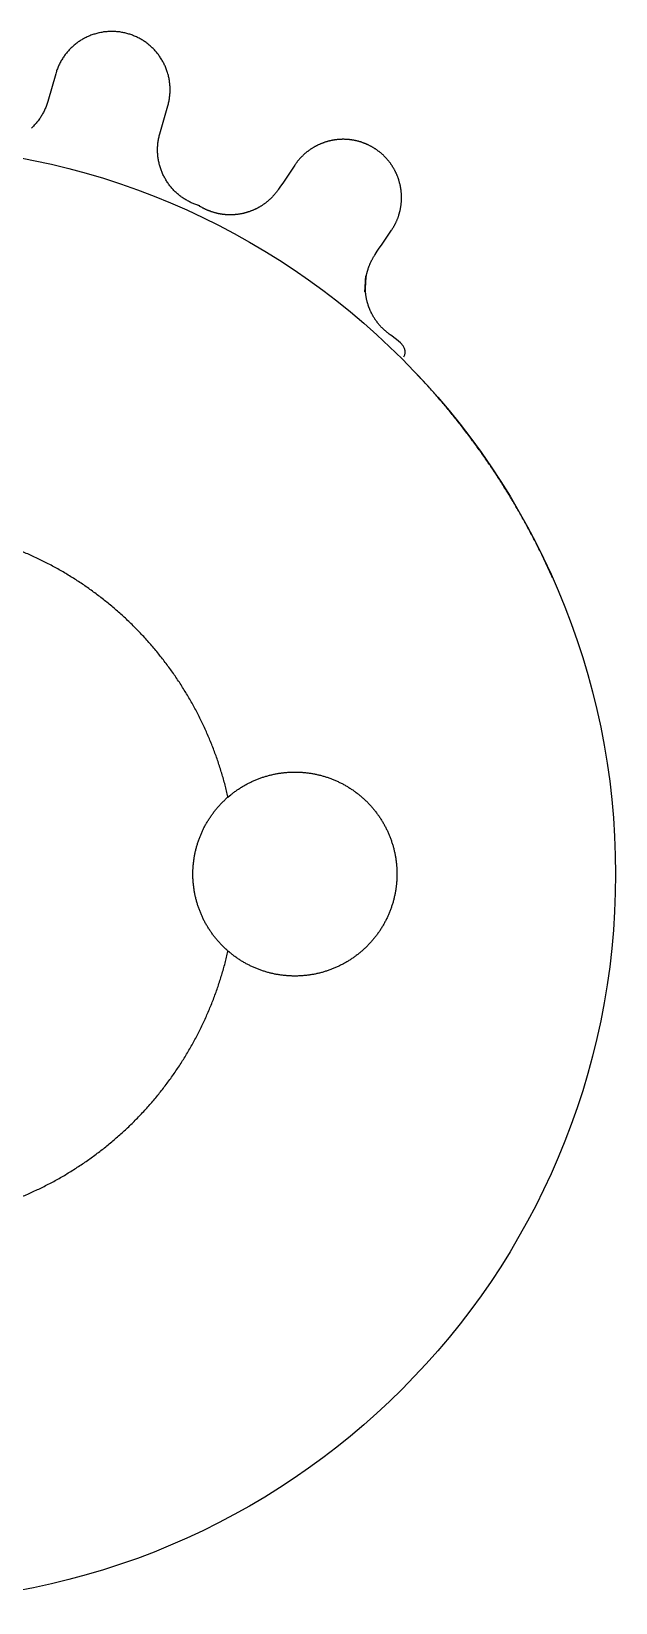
# Model space of a CAD drawing. Header units: inches. Extents: x -422 to 301, y 482 to 1125.
# Drawn here: x 265.64 to 273.69, y 678.06 to 699.73 of the extents above; entities that cross this region are included whole.
import ezdxf

# ---------------------------------------------------------------- set-up
doc = ezdxf.new("R2010")
doc.units = ezdxf.units.IN
doc.header["$LTSCALE"] = 1.21
doc.header["$MEASUREMENT"] = 0
doc.layers.add('剖面线层', color=2, linetype='CONTINUOUS', lineweight=25)

msp = doc.modelspace()

# ---------------------------------------------------------------- linework, layer by layer
at = {"layer": '剖面线层', "color": 1, "linetype": 'Continuous', "lineweight": 25}
for p, q in [((270.243, 696.233), (270.244, 696.247)), ((270.585, 695.547), (270.574, 695.555)), ((270.994, 694.961), (270.945, 695.013)), ((268.35, 689.171), (268.369, 689.187)), ((268.369, 689.187), (268.388, 689.203))]:
    msp.add_line(p, q, dxfattribs=at)
at = {"layer": '剖面线层', "color": 1, "linetype": 'Continuous', "lineweight": 25, "flags": 128}
for points in [[(267.932, 697.337), (267.929, 697.333), (267.921, 697.336), (267.908, 697.34), (267.895, 697.345), (267.881, 697.351), (267.869, 697.356), (267.856, 697.361), (267.843, 697.367), (267.83, 697.373), (267.818, 697.38), (267.805, 697.386), (267.793, 697.393), (267.781, 697.4), (267.769, 697.407), (267.757, 697.414), (267.745, 697.422), (267.733, 697.429), (267.722, 697.437), (267.71, 697.445), (267.699, 697.454), (267.688, 697.462), (267.677, 697.471), (267.666, 697.48), (267.655, 697.489), (267.645, 697.498), (267.634, 697.508), (267.624, 697.518), (267.614, 697.527), (267.604, 697.537), (267.595, 697.548), (267.585, 697.558), (267.576, 697.568), (267.567, 697.579), (267.558, 697.59), (267.549, 697.601), (267.541, 697.612), (267.532, 697.623), (267.524, 697.635), (267.516, 697.646), (267.509, 697.658), (267.501, 697.67), (267.494, 697.682), (267.487, 697.694), (267.48, 697.706), (267.473, 697.718), (267.467, 697.731), (267.46, 697.743), (267.454, 697.756), (267.448, 697.769), (267.443, 697.782), (267.437, 697.795), (267.432, 697.808), (267.427, 697.821), (267.423, 697.834), (267.418, 697.847), (267.414, 697.861), (267.41, 697.874), (267.406, 697.888), (267.403, 697.899), (267.403, 697.901), (267.402, 697.904), (267.4, 697.915), (267.397, 697.929), (267.394, 697.942), (267.391, 697.956), (267.389, 697.97), (267.387, 697.984), (267.385, 697.998), (267.383, 698.012), (267.382, 698.026), (267.381, 698.04), (267.38, 698.054), (267.379, 698.068), (267.379, 698.082), (267.379, 698.096), (267.379, 698.11), (267.379, 698.124), (267.38, 698.138), (267.381, 698.152), (267.382, 698.166), (267.383, 698.18), (267.385, 698.194), (267.387, 698.207), (267.389, 698.221), (267.391, 698.235), (267.394, 698.249), (267.397, 698.263), (267.4, 698.276), (267.403, 698.29), (267.406, 698.304), (267.41, 698.317), (267.521, 698.703), (267.525, 698.717), (267.528, 698.731), (267.531, 698.744), (267.534, 698.758), (267.537, 698.772), (267.54, 698.785), (267.542, 698.799), (267.544, 698.813), (267.546, 698.827), (267.548, 698.841), (267.549, 698.855), (267.55, 698.869), (267.551, 698.883), (267.551, 698.897), (267.552, 698.911), (267.552, 698.925), (267.552, 698.939), (267.551, 698.953), (267.551, 698.967), (267.55, 698.981), (267.549, 698.995), (267.548, 699.009), (267.546, 699.023), (267.544, 699.037), (267.542, 699.051), (267.54, 699.064), (267.537, 699.078), (267.534, 699.092), (267.531, 699.106), (267.528, 699.119), (267.525, 699.133), (267.521, 699.146), (267.517, 699.16), (267.513, 699.173), (267.508, 699.187), (267.503, 699.2), (267.499, 699.213), (267.493, 699.226), (267.488, 699.239), (267.482, 699.252), (267.477, 699.265), (267.471, 699.277), (267.464, 699.29), (267.458, 699.302), (267.451, 699.315), (267.444, 699.327), (267.437, 699.339), (267.43, 699.351), (267.422, 699.363), (267.415, 699.374), (267.407, 699.386), (267.398, 699.397), (267.39, 699.409), (267.382, 699.42), (267.373, 699.431), (267.364, 699.441), (267.355, 699.452), (267.346, 699.463), (267.336, 699.473), (267.326, 699.483), (267.317, 699.493), (267.307, 699.503), (267.296, 699.513), (267.286, 699.522), (267.276, 699.531), (267.265, 699.541), (267.254, 699.549), (267.243, 699.558), (267.232, 699.567), (267.221, 699.575), (267.209, 699.583), (267.198, 699.591), (267.186, 699.599), (267.174, 699.606), (267.162, 699.614), (267.15, 699.621), (267.138, 699.628), (267.126, 699.634), (267.113, 699.641), (267.101, 699.647), (267.088, 699.653), (267.075, 699.659), (267.062, 699.665), (267.049, 699.67), (267.036, 699.675), (267.023, 699.68), (267.01, 699.685), (266.997, 699.689), (266.983, 699.693), (266.97, 699.697), (266.956, 699.701), (266.943, 699.705), (266.929, 699.708), (266.915, 699.711), (266.902, 699.714), (266.888, 699.716), (266.874, 699.719), (266.86, 699.721), (266.846, 699.723), (266.832, 699.724), (266.818, 699.725), (266.804, 699.727), (266.79, 699.727), (266.776, 699.728), (266.762, 699.728), (266.748, 699.729), (266.734, 699.728), (266.72, 699.728), (266.706, 699.727), (266.692, 699.727), (266.678, 699.725), (266.664, 699.724), (266.65, 699.723), (266.636, 699.721), (266.623, 699.719), (266.609, 699.716), (266.595, 699.714), (266.581, 699.711), (266.568, 699.708), (266.554, 699.705), (266.54, 699.701), (266.527, 699.697), (266.513, 699.693), (266.5, 699.689), (266.487, 699.685), (266.473, 699.68), (266.46, 699.675), (266.447, 699.67), (266.434, 699.665), (266.421, 699.659), (266.409, 699.653), (266.396, 699.647), (266.383, 699.641), (266.371, 699.634), (266.359, 699.628), (266.346, 699.621), (266.334, 699.614), (266.322, 699.606), (266.311, 699.599), (266.299, 699.591), (266.287, 699.583), (266.276, 699.575), (266.265, 699.567), (266.254, 699.558), (266.243, 699.549), (266.232, 699.541), (266.221, 699.531), (266.211, 699.522), (266.2, 699.513), (266.19, 699.503), (266.18, 699.493), (266.17, 699.483), (266.161, 699.473), (266.151, 699.463), (266.142, 699.452), (266.133, 699.441), (266.124, 699.431), (266.115, 699.42), (266.107, 699.409), (266.098, 699.397), (266.09, 699.386), (266.082, 699.374), (266.074, 699.363), (266.067, 699.351), (266.06, 699.339), (266.052, 699.327), (266.045, 699.315), (266.039, 699.302), (266.032, 699.29), (266.026, 699.277), (266.02, 699.265), (266.014, 699.252), (266.009, 699.239), (266.003, 699.226), (265.998, 699.213), (265.993, 699.2), (265.988, 699.187), (265.984, 699.173), (265.98, 699.16), (265.976, 699.146), (265.865, 698.76), (265.861, 698.747), (265.857, 698.733), (265.852, 698.72), (265.848, 698.707), (265.843, 698.694), (265.838, 698.681), (265.832, 698.668), (265.827, 698.655), (265.821, 698.642), (265.815, 698.629), (265.809, 698.617), (265.802, 698.604), (265.795, 698.592), (265.789, 698.58), (265.781, 698.568), (265.774, 698.556), (265.767, 698.544), (265.759, 698.532), (265.751, 698.521), (265.743, 698.509), (265.734, 698.498), (265.726, 698.487), (265.717, 698.476), (265.708, 698.465), (265.699, 698.454), (265.69, 698.444), (265.68, 698.434), (265.671, 698.423), (265.661, 698.413), (265.661, 698.413)], [(265.661, 698.413), (265.658, 698.411), (265.657, 698.41), (265.656, 698.409), (265.656, 698.409)]]:
    msp.add_lwpolyline(points, dxfattribs=at)
at = {"layer": '剖面线层', "color": 1}
msp.add_circle((263.647, 688.11), 10.045, dxfattribs=at)
at = {"layer": '剖面线层', "color": 1, "linetype": 'Continuous', "lineweight": 25}
for points, knots in [([(265.656, 698.409), (265.654, 698.407), (265.65, 698.403), (265.645, 698.398), (265.641, 698.395), (265.641, 698.394)], [0, 0, 0, 0, 0.348613, 0.870108, 1, 1, 1, 1]), ([(270.245, 696.261), (270.245, 696.262), (270.245, 696.267), (270.246, 696.276), (270.247, 696.289), (270.249, 696.303), (270.25, 696.317), (270.253, 696.331), (270.255, 696.345), (270.258, 696.359), (270.26, 696.372), (270.263, 696.386), (270.267, 696.4), (270.27, 696.413), (270.274, 696.427), (270.278, 696.44), (270.282, 696.454), (270.287, 696.467), (270.291, 696.48), (270.296, 696.493), (270.301, 696.506), (270.307, 696.519), (270.312, 696.532), (270.318, 696.545), (270.324, 696.558), (270.33, 696.57), (270.337, 696.583), (270.343, 696.595), (270.35, 696.607), (270.357, 696.619), (270.365, 696.631), (270.372, 696.643), (270.452, 696.762), (270.532, 696.881), (270.613, 697), (270.62, 697.011), (270.627, 697.023), (270.635, 697.035), (270.641, 697.048), (270.648, 697.06), (270.655, 697.072), (270.661, 697.085), (270.667, 697.098), (270.673, 697.11), (270.678, 697.123), (270.684, 697.136), (270.689, 697.149), (270.694, 697.162), (270.698, 697.176), (270.703, 697.189), (270.707, 697.202), (270.711, 697.216), (270.715, 697.229), (270.718, 697.243), (270.722, 697.256), (270.725, 697.27), (270.727, 697.284), (270.73, 697.298), (270.732, 697.312), (270.734, 697.325), (270.736, 697.339), (270.738, 697.353), (270.739, 697.367), (270.74, 697.381), (270.741, 697.395), (270.742, 697.409), (270.742, 697.423), (270.742, 697.437), (270.742, 697.451), (270.742, 697.465), (270.741, 697.479), (270.74, 697.493), (270.739, 697.507), (270.738, 697.521), (270.736, 697.535), (270.734, 697.549), (270.732, 697.563), (270.73, 697.577), (270.727, 697.591), (270.725, 697.604), (270.722, 697.618), (270.718, 697.632), (270.715, 697.645), (270.711, 697.659), (270.707, 697.672), (270.703, 697.686), (270.698, 697.699), (270.694, 697.712), (270.689, 697.725), (270.684, 697.738), (270.678, 697.751), (270.673, 697.764), (270.667, 697.777), (270.661, 697.79), (270.655, 697.802), (270.648, 697.815), (270.641, 697.827), (270.635, 697.839), (270.627, 697.851), (270.62, 697.863), (270.613, 697.875), (270.605, 697.887), (270.597, 697.898), (270.589, 697.91), (270.58, 697.921), (270.572, 697.932), (270.563, 697.943), (270.554, 697.954), (270.545, 697.965), (270.536, 697.975), (270.526, 697.985), (270.517, 697.996), (270.507, 698.006), (270.497, 698.015), (270.487, 698.025), (270.476, 698.035), (270.466, 698.044), (270.455, 698.053), (270.444, 698.062), (270.433, 698.071), (270.422, 698.079), (270.411, 698.087), (270.4, 698.096), (270.388, 698.104), (270.376, 698.111), (270.364, 698.119), (270.352, 698.126), (270.34, 698.133), (270.328, 698.14), (270.316, 698.147), (270.303, 698.153), (270.291, 698.16), (270.278, 698.166), (270.265, 698.171), (270.253, 698.177), (270.24, 698.182), (270.227, 698.188), (270.213, 698.192), (270.2, 698.197), (270.187, 698.202), (270.174, 698.206), (270.16, 698.21), (270.147, 698.214), (270.133, 698.217), (270.119, 698.22), (270.106, 698.223), (270.092, 698.226), (270.078, 698.229), (270.064, 698.231), (270.05, 698.233), (270.037, 698.235), (270.023, 698.237), (270.009, 698.238), (269.995, 698.239), (269.981, 698.24), (269.967, 698.24), (269.953, 698.241), (269.939, 698.241), (269.925, 698.241), (269.911, 698.24), (269.896, 698.24), (269.882, 698.239), (269.869, 698.238), (269.855, 698.237), (269.841, 698.235), (269.827, 698.233), (269.813, 698.231), (269.799, 698.229), (269.785, 698.226), (269.771, 698.223), (269.758, 698.22), (269.744, 698.217), (269.731, 698.214), (269.717, 698.21), (269.704, 698.206), (269.69, 698.202), (269.677, 698.197), (269.664, 698.192), (269.651, 698.188), (269.638, 698.182), (269.625, 698.177), (269.612, 698.171), (269.599, 698.166), (269.586, 698.16), (269.574, 698.153), (269.561, 698.147), (269.549, 698.14), (269.537, 698.133), (269.525, 698.126), (269.513, 698.119), (269.501, 698.111), (269.489, 698.104), (269.478, 698.096), (269.466, 698.087), (269.455, 698.079), (269.444, 698.071), (269.433, 698.062), (269.422, 698.053), (269.411, 698.044), (269.401, 698.035), (269.39, 698.025), (269.38, 698.015), (269.37, 698.006), (269.36, 697.996), (269.351, 697.985), (269.341, 697.975), (269.332, 697.965), (269.323, 697.954), (269.314, 697.943), (269.305, 697.932), (269.297, 697.921), (269.288, 697.91), (269.28, 697.898), (269.2, 697.779), (269.12, 697.66), (269.04, 697.542), (269.032, 697.531), (269.023, 697.519), (269.015, 697.508), (269.006, 697.497), (268.997, 697.486), (268.988, 697.476), (268.979, 697.465), (268.969, 697.455), (268.96, 697.445), (268.95, 697.435), (268.94, 697.425), (268.929, 697.415), (268.919, 697.406), (268.909, 697.396), (268.898, 697.387), (268.887, 697.378), (268.876, 697.37), (268.865, 697.361), (268.854, 697.353), (268.842, 697.345), (268.831, 697.337), (268.819, 697.329), (268.807, 697.321), (268.795, 697.314), (268.783, 697.307), (268.771, 697.3), (268.759, 697.293), (268.747, 697.287), (268.739, 697.283), (268.734, 697.281), (268.729, 697.278), (268.72, 697.274), (268.708, 697.269), (268.695, 697.263), (268.682, 697.258), (268.669, 697.253), (268.656, 697.248), (268.643, 697.243), (268.63, 697.239), (268.616, 697.234), (268.603, 697.23), (268.589, 697.227), (268.576, 697.223), (268.562, 697.22), (268.548, 697.217), (268.535, 697.214), (268.521, 697.211), (268.507, 697.209), (268.493, 697.207), (268.479, 697.205), (268.465, 697.204), (268.451, 697.202), (268.437, 697.201), (268.423, 697.2), (268.409, 697.2), (268.395, 697.199), (268.381, 697.199), (268.367, 697.199), (268.353, 697.2), (268.339, 697.2), (268.325, 697.201), (268.311, 697.202), (268.297, 697.204), (268.283, 697.205), (268.27, 697.207), (268.256, 697.209), (268.242, 697.211), (268.228, 697.214), (268.214, 697.217), (268.201, 697.22), (268.187, 697.223), (268.173, 697.227), (268.16, 697.23), (268.146, 697.234), (268.133, 697.239), (268.12, 697.243), (268.107, 697.248), (268.093, 697.253), (268.08, 697.258), (268.067, 697.263), (268.055, 697.269), (268.042, 697.275), (268.029, 697.281), (268.017, 697.287), (268.004, 697.293), (267.992, 697.3), (267.979, 697.307), (267.97, 697.314), (267.958, 697.317), (267.96, 697.322), (267.961, 697.323)], [0, 0, 0, 0, 0.000563, 0.002815, 0.00563, 0.008443, 0.011258, 0.014075, 0.01689, 0.019705, 0.022517, 0.025332, 0.028148, 0.030964, 0.033777, 0.036593, 0.039406, 0.042224, 0.045037, 0.047852, 0.050667, 0.053482, 0.056294, 0.059113, 0.061926, 0.064742, 0.067552, 0.070373, 0.073188, 0.075998, 0.078811, 0.081628, 0.08444, 0.16508, 0.167901, 0.170709, 0.173531, 0.176341, 0.179156, 0.181968, 0.184787, 0.187601, 0.190416, 0.193228, 0.196045, 0.198862, 0.201677, 0.204492, 0.207305, 0.210122, 0.212934, 0.215752, 0.218564, 0.221379, 0.224195, 0.227007, 0.229824, 0.232639, 0.235454, 0.238269, 0.241083, 0.243898, 0.246713, 0.249528, 0.252342, 0.255158, 0.257971, 0.260787, 0.263602, 0.266417, 0.269231, 0.272045, 0.27486, 0.277675, 0.28049, 0.283305, 0.28612, 0.288934, 0.29175, 0.294566, 0.297378, 0.300194, 0.303011, 0.305821, 0.308639, 0.311451, 0.314269, 0.317083, 0.319896, 0.322711, 0.325528, 0.328345, 0.331157, 0.333972, 0.336788, 0.339605, 0.342418, 0.345234, 0.348043, 0.350864, 0.353673, 0.356494, 0.3593, 0.362121, 0.364938, 0.367751, 0.370569, 0.373383, 0.376194, 0.379014, 0.381818, 0.384642, 0.387453, 0.390263, 0.393082, 0.395901, 0.398708, 0.401525, 0.404344, 0.407152, 0.409973, 0.412784, 0.415598, 0.418415, 0.421236, 0.424048, 0.426865, 0.429675, 0.432491, 0.4353, 0.438118, 0.44093, 0.443752, 0.446569, 0.449383, 0.452195, 0.455004, 0.457826, 0.460633, 0.463455, 0.466263, 0.469088, 0.4719, 0.474715, 0.477535, 0.480343, 0.483158, 0.485979, 0.488791, 0.491596, 0.494411, 0.497235, 0.500038, 0.502853, 0.505681, 0.50849, 0.511297, 0.514119, 0.516942, 0.519749, 0.522558, 0.525386, 0.528201, 0.531004, 0.533828, 0.536642, 0.539447, 0.54226, 0.545081, 0.547895, 0.550704, 0.553523, 0.556339, 0.55915, 0.561975, 0.564783, 0.567606, 0.570412, 0.573235, 0.576044, 0.578855, 0.581669, 0.584487, 0.587309, 0.590121, 0.592938, 0.595747, 0.598564, 0.601373, 0.604191, 0.607002, 0.609824, 0.612641, 0.615455, 0.618265, 0.621087, 0.623895, 0.626713, 0.629532, 0.632338, 0.635156, 0.637975, 0.640785, 0.643597, 0.646421, 0.649225, 0.652045, 0.654856, 0.657669, 0.660488, 0.663301, 0.666117, 0.668938, 0.671745, 0.752385, 0.755201, 0.758022, 0.760829, 0.763651, 0.76646, 0.769274, 0.772096, 0.774904, 0.777719, 0.780532, 0.783355, 0.786165, 0.788984, 0.79179, 0.794609, 0.797427, 0.800233, 0.803054, 0.805875, 0.808686, 0.8115, 0.814317, 0.817125, 0.81995, 0.822754, 0.825577, 0.828394, 0.831203, 0.83402, 0.836273, 0.836832, 0.837402, 0.839654, 0.842457, 0.845271, 0.848097, 0.850906, 0.853729, 0.856535, 0.859358, 0.862166, 0.864975, 0.867803, 0.870618, 0.873422, 0.876246, 0.87906, 0.881865, 0.884678, 0.887499, 0.890313, 0.893122, 0.895941, 0.898756, 0.901567, 0.904392, 0.9072, 0.910022, 0.912828, 0.915652, 0.918461, 0.921272, 0.924087, 0.926906, 0.929715, 0.932529, 0.93535, 0.938163, 0.940984, 0.943798, 0.946606, 0.949426, 0.952241, 0.955053, 0.957863, 0.960686, 0.963493, 0.966315, 0.969122, 0.971946, 0.974758, 0.977572, 0.980389, 0.983196, 0.986023, 0.988826, 0.991649, 0.994466, 0.997275, 0.999089, 1, 1, 1, 1]), ([(267.944, 697.329), (267.943, 697.329), (267.939, 697.332), (267.935, 697.335), (267.932, 697.337)], [0, 0, 0, 0, 0.19911, 1, 1, 1, 1]), ([(267.961, 697.323), (267.96, 697.323), (267.956, 697.325), (267.951, 697.326), (267.945, 697.328), (267.944, 697.329), (267.944, 697.329)], [0, 0, 0, 0, 0.154885, 0.761839, 0.88108, 1, 1, 1, 1]), ([(270.244, 696.247), (270.244, 696.248), (270.244, 696.249), (270.256, 696.441), (270.228, 696.01), (270.238, 696.154), (270.245, 696.261)], [0, 0, 0, 0, 0.001439, 0.001443, 0.252313, 1, 1, 1, 1]), ([(270.574, 695.555), (270.57, 695.558), (270.563, 695.564), (270.552, 695.572), (270.541, 695.581), (270.53, 695.59), (270.519, 695.599), (270.509, 695.608), (270.498, 695.618), (270.488, 695.627), (270.478, 695.637), (270.468, 695.647), (270.459, 695.657), (270.449, 695.668), (270.44, 695.678), (270.431, 695.689), (270.422, 695.7), (270.413, 695.711), (270.404, 695.722), (270.396, 695.733), (270.388, 695.744), (270.38, 695.756), (270.372, 695.768), (270.365, 695.779), (270.357, 695.791), (270.35, 695.804), (270.343, 695.816), (270.337, 695.828), (270.33, 695.841), (270.324, 695.853), (270.318, 695.866), (270.312, 695.878), (270.307, 695.891), (270.301, 695.904), (270.296, 695.917), (270.291, 695.931), (270.287, 695.944), (270.282, 695.957), (270.278, 695.97), (270.274, 695.984), (270.27, 695.997), (270.267, 696.011), (270.263, 696.025), (270.26, 696.038), (270.258, 696.052), (270.255, 696.066), (270.253, 696.08), (270.25, 696.094), (270.249, 696.107), (270.247, 696.121), (270.246, 696.135), (270.245, 696.149), (270.244, 696.163), (270.243, 696.177), (270.243, 696.191), (270.243, 696.205), (270.243, 696.219), (270.243, 696.229), (270.243, 696.233)], [0, 0, 0, 0, 0.017838, 0.035735, 0.053548, 0.07143, 0.089306, 0.107189, 0.124994, 0.142878, 0.160697, 0.178603, 0.19645, 0.214315, 0.232127, 0.250026, 0.267885, 0.285701, 0.303608, 0.321416, 0.339304, 0.357175, 0.37501, 0.392879, 0.410725, 0.428554, 0.446413, 0.464307, 0.482135, 0.499999, 0.517847, 0.535738, 0.553566, 0.571436, 0.589286, 0.607141, 0.624987, 0.642863, 0.66071, 0.678575, 0.696417, 0.714284, 0.732146, 0.750009, 0.767847, 0.785707, 0.803574, 0.821432, 0.839288, 0.857136, 0.875003, 0.892863, 0.910722, 0.928569, 0.946431, 0.964285, 0.982139, 1, 1, 1, 1]), ([(270.776, 695.242), (270.804, 695.31), (270.833, 695.378), (270.592, 695.542), (270.588, 695.545), (270.585, 695.547)], [0, 0, 0, 0, 0.983895, 0.987132, 1, 1, 1, 1]), ([(272.824, 692.196), (272.8, 692.249), (272.752, 692.356), (272.676, 692.514), (272.598, 692.671), (272.517, 692.826), (272.433, 692.98), (272.347, 693.133), (272.258, 693.284), (272.167, 693.433), (272.072, 693.581), (271.976, 693.728), (271.876, 693.872), (271.774, 694.015), (271.67, 694.156), (271.563, 694.295), (271.454, 694.432), (271.343, 694.567), (271.229, 694.701), (271.113, 694.832), (271.034, 694.918), (270.994, 694.961)], [0, 0, 0, 0, 0.052634, 0.105263, 0.15789, 0.210528, 0.26316, 0.315789, 0.368418, 0.421049, 0.473679, 0.526308, 0.578945, 0.631578, 0.684214, 0.736844, 0.789475, 0.842096, 0.894729, 0.947366, 1, 1, 1, 1]), ([(268.35, 689.172), (268.349, 689.179), (268.341, 689.214), (268.326, 689.276), (268.305, 689.358), (268.282, 689.439), (268.258, 689.52), (268.233, 689.6), (268.206, 689.68), (268.178, 689.759), (268.149, 689.838), (268.118, 689.916), (268.086, 689.994), (268.052, 690.071), (268.017, 690.148), (267.981, 690.224), (267.944, 690.299), (267.905, 690.374), (267.865, 690.448), (267.823, 690.521), (267.78, 690.593), (267.737, 690.665), (267.691, 690.736), (267.645, 690.806), (267.597, 690.876), (267.548, 690.944), (267.498, 691.012), (267.447, 691.079), (267.395, 691.144), (267.341, 691.209), (267.286, 691.273), (267.231, 691.336), (267.174, 691.399), (267.116, 691.46), (267.057, 691.52), (266.997, 691.579), (266.936, 691.637), (266.874, 691.693), (266.811, 691.749), (266.747, 691.804), (266.682, 691.857), (266.616, 691.91), (266.549, 691.961), (266.481, 692.011), (266.413, 692.06), (266.344, 692.108), (266.273, 692.154), (266.202, 692.199), (266.131, 692.243), (266.058, 692.286), (265.985, 692.327), (265.911, 692.367), (265.836, 692.406), (265.761, 692.444), (265.685, 692.48), (265.608, 692.515), (265.531, 692.549), (265.454, 692.581), (265.375, 692.612), (265.296, 692.641), (265.217, 692.669), (265.137, 692.696), (265.057, 692.721), (264.976, 692.745), (264.895, 692.768), (264.814, 692.789), (264.732, 692.808), (264.65, 692.827), (264.567, 692.843), (264.485, 692.859), (264.401, 692.873), (264.318, 692.885), (264.235, 692.896), (264.151, 692.906), (264.067, 692.914), (263.983, 692.92), (263.9, 692.925), (263.815, 692.929), (263.731, 692.931), (263.647, 692.932), (263.563, 692.931), (263.479, 692.929), (263.395, 692.925), (263.311, 692.92), (263.227, 692.914), (263.143, 692.906), (263.059, 692.896), (262.976, 692.885), (262.893, 692.873), (262.81, 692.859), (262.727, 692.843), (262.645, 692.827), (262.562, 692.808), (262.481, 692.789), (262.399, 692.768), (262.318, 692.745), (262.237, 692.721), (262.157, 692.696), (262.077, 692.669), (261.998, 692.641), (261.919, 692.612), (261.841, 692.581), (261.763, 692.549), (261.686, 692.515), (261.609, 692.48), (261.533, 692.444), (261.458, 692.406), (261.383, 692.367), (261.309, 692.327), (261.236, 692.286), (261.164, 692.243), (261.092, 692.199), (261.021, 692.154), (260.951, 692.108), (260.881, 692.06), (260.813, 692.011), (260.745, 691.961), (260.678, 691.91), (260.613, 691.857), (260.548, 691.804), (260.484, 691.749), (260.421, 691.693), (260.359, 691.637), (260.298, 691.579), (260.237, 691.52), (260.178, 691.46), (260.121, 691.399), (260.064, 691.336), (260.008, 691.273), (259.953, 691.209), (259.9, 691.144), (259.847, 691.079), (259.796, 691.012), (259.746, 690.944), (259.697, 690.876), (259.649, 690.806), (259.603, 690.736), (259.558, 690.665), (259.514, 690.593), (259.471, 690.521), (259.43, 690.448), (259.39, 690.374), (259.351, 690.299), (259.313, 690.224), (259.277, 690.148), (259.242, 690.071), (259.208, 689.994), (259.176, 689.916), (259.145, 689.838), (259.116, 689.759), (259.088, 689.68), (259.061, 689.6), (259.036, 689.52), (259.012, 689.439), (258.989, 689.358), (258.968, 689.276), (258.953, 689.214), (258.946, 689.179), (258.944, 689.172)], [0, 0, 0, 0, 0.001797, 0.008265, 0.014736, 0.021206, 0.027677, 0.034149, 0.040618, 0.047086, 0.053558, 0.060027, 0.066501, 0.072967, 0.07944, 0.085907, 0.092378, 0.098848, 0.105323, 0.111789, 0.118259, 0.124729, 0.1312, 0.137674, 0.144144, 0.150611, 0.157082, 0.163552, 0.17002, 0.176489, 0.182962, 0.189431, 0.195903, 0.202374, 0.208844, 0.215315, 0.221782, 0.228252, 0.234721, 0.241195, 0.247665, 0.254132, 0.260603, 0.267075, 0.273542, 0.280013, 0.286486, 0.292956, 0.299426, 0.305895, 0.312363, 0.318837, 0.325308, 0.331777, 0.338247, 0.344717, 0.351186, 0.357659, 0.364127, 0.370598, 0.377067, 0.383537, 0.390009, 0.396479, 0.402948, 0.40942, 0.415888, 0.422356, 0.428825, 0.435298, 0.441769, 0.448241, 0.45471, 0.461177, 0.467651, 0.474122, 0.48059, 0.487059, 0.493531, 0.5, 0.506469, 0.512941, 0.51941, 0.525878, 0.532349, 0.538823, 0.54529, 0.551759, 0.558231, 0.564702, 0.571175, 0.577644, 0.584112, 0.59058, 0.597052, 0.603521, 0.609991, 0.616463, 0.622933, 0.629402, 0.635873, 0.642341, 0.648814, 0.655283, 0.661753, 0.668223, 0.674692, 0.681163, 0.687637, 0.694105, 0.700574, 0.707044, 0.713514, 0.719987, 0.726458, 0.732925, 0.739397, 0.745868, 0.752335, 0.758805, 0.765279, 0.771748, 0.778218, 0.784685, 0.791156, 0.797626, 0.804097, 0.810569, 0.817038, 0.823511, 0.82998, 0.836448, 0.842918, 0.849389, 0.855856, 0.862326, 0.8688, 0.875271, 0.881741, 0.888211, 0.894677, 0.901152, 0.907622, 0.914093, 0.92056, 0.927033, 0.933499, 0.939973, 0.946442, 0.952914, 0.959382, 0.965851, 0.972323, 0.978794, 0.985264, 0.991735, 0.998203, 1, 1, 1, 1]), ([(268.388, 689.203), (268.394, 689.208), (268.407, 689.218), (268.426, 689.233), (268.446, 689.248), (268.466, 689.262), (268.486, 689.276), (268.507, 689.289), (268.527, 689.303), (268.548, 689.315), (268.569, 689.328), (268.591, 689.34), (268.612, 689.352), (268.634, 689.363), (268.656, 689.374), (268.678, 689.384), (268.701, 689.395), (268.723, 689.405), (268.746, 689.414), (268.769, 689.423), (268.792, 689.432), (268.815, 689.44), (268.838, 689.447), (268.861, 689.455), (268.885, 689.462), (268.909, 689.468), (268.932, 689.475), (268.956, 689.48), (268.98, 689.486), (269.004, 689.49), (269.028, 689.495), (269.053, 689.499), (269.077, 689.503), (269.101, 689.506), (269.126, 689.509), (269.15, 689.511), (269.174, 689.513), (269.199, 689.514), (269.224, 689.515), (269.248, 689.516), (269.273, 689.516), (269.297, 689.516), (269.322, 689.515), (269.346, 689.514), (269.371, 689.513), (269.395, 689.511), (269.42, 689.509), (269.444, 689.506), (269.468, 689.503), (269.493, 689.499), (269.517, 689.495), (269.541, 689.49), (269.565, 689.486), (269.589, 689.48), (269.613, 689.475), (269.637, 689.468), (269.66, 689.462), (269.684, 689.455), (269.707, 689.447), (269.73, 689.44), (269.754, 689.432), (269.777, 689.423), (269.799, 689.414), (269.822, 689.405), (269.845, 689.395), (269.867, 689.384), (269.889, 689.374), (269.911, 689.363), (269.933, 689.352), (269.954, 689.34), (269.976, 689.328), (269.997, 689.315), (270.018, 689.303), (270.039, 689.289), (270.059, 689.276), (270.079, 689.262), (270.099, 689.248), (270.119, 689.233), (270.138, 689.218), (270.158, 689.203), (270.177, 689.187), (270.195, 689.171), (270.214, 689.155), (270.232, 689.138), (270.25, 689.122), (270.267, 689.104), (270.284, 689.087), (270.301, 689.069), (270.318, 689.051), (270.334, 689.033), (270.35, 689.014), (270.366, 688.995), (270.381, 688.976), (270.396, 688.956), (270.41, 688.937), (270.425, 688.917), (270.439, 688.896), (270.452, 688.876), (270.465, 688.855), (270.478, 688.834), (270.491, 688.813), (270.503, 688.792), (270.514, 688.77), (270.526, 688.748), (270.537, 688.726), (270.547, 688.704), (270.557, 688.682), (270.567, 688.659), (270.577, 688.637), (270.586, 688.614), (270.594, 688.591), (270.602, 688.568), (270.61, 688.544), (270.618, 688.521), (270.625, 688.498), (270.631, 688.474), (270.637, 688.45), (270.643, 688.426), (270.648, 688.402), (270.653, 688.378), (270.658, 688.354), (270.662, 688.33), (270.665, 688.306), (270.669, 688.281), (270.671, 688.257), (270.674, 688.232), (270.676, 688.208), (270.677, 688.184), (270.678, 688.159), (270.679, 688.134), (270.679, 688.11), (270.679, 688.085), (270.678, 688.061), (270.677, 688.036), (270.676, 688.012), (270.674, 687.987), (270.671, 687.963), (270.669, 687.938), (270.665, 687.914), (270.662, 687.89), (270.658, 687.866), (270.653, 687.842), (270.648, 687.817), (270.643, 687.794), (270.637, 687.77), (270.631, 687.746), (270.625, 687.722), (270.618, 687.699), (270.61, 687.675), (270.602, 687.652), (270.594, 687.629), (270.586, 687.606), (270.577, 687.583), (270.567, 687.56), (270.557, 687.538), (270.547, 687.516), (270.537, 687.493), (270.526, 687.471), (270.514, 687.45), (270.503, 687.428), (270.491, 687.407), (270.478, 687.386), (270.465, 687.365), (270.452, 687.344), (270.439, 687.323), (270.425, 687.303), (270.41, 687.283), (270.396, 687.263), (270.381, 687.244), (270.366, 687.225), (270.35, 687.206), (270.334, 687.187), (270.318, 687.169), (270.301, 687.151), (270.284, 687.133), (270.267, 687.115), (270.25, 687.098), (270.232, 687.081), (270.214, 687.065), (270.195, 687.048), (270.177, 687.032), (270.158, 687.017), (270.138, 687.002), (270.119, 686.987), (270.099, 686.972), (270.079, 686.958), (270.059, 686.944), (270.039, 686.93), (270.018, 686.917), (269.997, 686.904), (269.976, 686.892), (269.954, 686.88), (269.933, 686.868), (269.911, 686.857), (269.889, 686.846), (269.867, 686.835), (269.845, 686.825), (269.822, 686.815), (269.799, 686.806), (269.777, 686.797), (269.754, 686.788), (269.73, 686.78), (269.707, 686.772), (269.684, 686.765), (269.66, 686.758), (269.637, 686.751), (269.613, 686.745), (269.589, 686.74), (269.565, 686.734), (269.541, 686.729), (269.517, 686.725), (269.493, 686.721), (269.468, 686.717), (269.444, 686.714), (269.42, 686.711), (269.395, 686.709), (269.371, 686.707), (269.346, 686.705), (269.322, 686.704), (269.297, 686.704), (269.273, 686.703), (269.248, 686.704), (269.224, 686.704), (269.199, 686.705), (269.174, 686.707), (269.15, 686.709), (269.126, 686.711), (269.101, 686.714), (269.077, 686.717), (269.053, 686.721), (269.028, 686.725), (269.004, 686.729), (268.98, 686.734), (268.956, 686.74), (268.932, 686.745), (268.909, 686.751), (268.885, 686.758), (268.861, 686.765), (268.838, 686.772), (268.815, 686.78), (268.792, 686.788), (268.769, 686.797), (268.746, 686.806), (268.723, 686.815), (268.701, 686.825), (268.678, 686.835), (268.656, 686.846), (268.634, 686.857), (268.612, 686.868), (268.591, 686.88), (268.569, 686.892), (268.548, 686.904), (268.527, 686.917), (268.507, 686.93), (268.486, 686.944), (268.466, 686.958), (268.446, 686.972), (268.426, 686.987), (268.407, 687.002), (268.387, 687.017), (268.375, 687.027), (268.369, 687.033)], [0, 0, 0, 0, 0.00386, 0.007718, 0.011586, 0.015438, 0.019302, 0.023169, 0.027023, 0.030886, 0.034746, 0.038612, 0.04247, 0.046332, 0.050187, 0.054049, 0.057913, 0.061774, 0.065633, 0.069504, 0.073365, 0.077227, 0.081076, 0.084935, 0.088798, 0.092669, 0.09652, 0.10038, 0.104253, 0.108109, 0.111966, 0.115826, 0.119685, 0.123549, 0.127416, 0.131276, 0.135131, 0.138994, 0.142853, 0.146723, 0.150579, 0.154434, 0.158304, 0.162163, 0.166026, 0.169881, 0.173741, 0.177608, 0.181472, 0.185332, 0.189191, 0.193049, 0.196904, 0.200777, 0.204637, 0.208488, 0.212359, 0.216223, 0.220081, 0.22393, 0.227793, 0.231653, 0.235524, 0.239383, 0.243244, 0.247108, 0.25097, 0.254825, 0.258687, 0.262545, 0.266412, 0.270271, 0.274134, 0.277988, 0.281855, 0.285719, 0.289571, 0.293439, 0.297298, 0.301157, 0.305019, 0.308883, 0.312743, 0.316599, 0.320471, 0.324324, 0.328177, 0.332048, 0.335905, 0.339765, 0.343629, 0.347491, 0.35135, 0.355209, 0.359077, 0.362928, 0.366792, 0.37066, 0.374514, 0.378377, 0.382236, 0.386103, 0.389961, 0.393822, 0.397689, 0.40154, 0.405403, 0.409264, 0.413124, 0.416995, 0.420855, 0.424717, 0.428567, 0.432425, 0.436289, 0.440159, 0.44401, 0.44787, 0.451744, 0.455599, 0.459457, 0.463316, 0.467176, 0.471039, 0.474906, 0.478767, 0.482622, 0.486485, 0.490344, 0.494213, 0.498069, 0.501925, 0.505794, 0.509653, 0.513516, 0.517371, 0.521232, 0.525099, 0.528962, 0.532822, 0.536681, 0.540539, 0.544394, 0.548268, 0.552128, 0.555979, 0.559849, 0.563713, 0.567571, 0.571421, 0.575283, 0.579143, 0.583014, 0.586874, 0.590735, 0.594598, 0.598449, 0.602316, 0.606177, 0.610035, 0.613902, 0.617761, 0.621624, 0.625478, 0.629346, 0.63321, 0.637061, 0.64093, 0.644788, 0.648648, 0.652509, 0.656373, 0.660233, 0.66409, 0.667962, 0.671814, 0.675667, 0.679539, 0.683395, 0.687255, 0.691119, 0.694981, 0.69884, 0.702699, 0.706567, 0.710419, 0.714283, 0.71815, 0.722004, 0.725867, 0.729726, 0.733593, 0.737451, 0.741313, 0.745168, 0.74903, 0.752894, 0.756755, 0.760614, 0.764485, 0.768345, 0.772208, 0.776057, 0.779915, 0.783779, 0.78765, 0.791501, 0.795361, 0.799234, 0.803089, 0.806947, 0.810806, 0.814666, 0.81853, 0.822397, 0.826257, 0.830112, 0.833975, 0.837834, 0.841704, 0.845559, 0.849415, 0.853285, 0.857144, 0.861007, 0.864862, 0.868722, 0.872589, 0.876453, 0.880312, 0.884172, 0.88803, 0.891885, 0.895758, 0.899618, 0.903469, 0.90734, 0.911204, 0.915062, 0.918911, 0.922773, 0.926634, 0.930505, 0.934364, 0.938225, 0.942089, 0.945951, 0.949806, 0.953668, 0.957526, 0.961393, 0.965252, 0.969115, 0.972969, 0.976836, 0.9807, 0.984552, 0.98842, 0.992278, 0.996138, 1, 1, 1, 1]), ([(268.332, 687.065), (268.325, 687.07), (268.313, 687.081), (268.296, 687.098), (268.278, 687.115), (268.261, 687.133), (268.244, 687.151), (268.227, 687.169), (268.211, 687.187), (268.195, 687.206), (268.18, 687.225), (268.164, 687.244), (268.149, 687.263), (268.135, 687.283), (268.121, 687.303), (268.107, 687.323), (268.093, 687.344), (268.08, 687.365), (268.067, 687.386), (268.055, 687.407), (268.042, 687.428), (268.031, 687.45), (268.019, 687.471), (268.009, 687.493), (267.998, 687.516), (267.988, 687.538), (267.978, 687.56), (267.969, 687.583), (267.96, 687.606), (267.951, 687.629), (267.943, 687.652), (267.935, 687.675), (267.928, 687.699), (267.921, 687.722), (267.914, 687.746), (267.908, 687.77), (267.902, 687.794), (267.897, 687.817), (267.892, 687.842), (267.888, 687.866), (267.883, 687.89), (267.88, 687.914), (267.877, 687.938), (267.874, 687.963), (267.872, 687.987), (267.87, 688.012), (267.868, 688.036), (267.867, 688.061), (267.866, 688.085), (267.866, 688.11), (267.866, 688.134), (267.867, 688.159), (267.868, 688.184), (267.87, 688.208), (267.872, 688.232), (267.874, 688.257), (267.877, 688.281), (267.88, 688.306), (267.883, 688.33), (267.888, 688.354), (267.892, 688.378), (267.897, 688.402), (267.902, 688.426), (267.908, 688.45), (267.914, 688.474), (267.921, 688.498), (267.928, 688.521), (267.935, 688.544), (267.943, 688.568), (267.951, 688.591), (267.96, 688.614), (267.969, 688.637), (267.978, 688.659), (267.988, 688.682), (267.998, 688.704), (268.009, 688.726), (268.019, 688.748), (268.031, 688.77), (268.042, 688.792), (268.055, 688.813), (268.067, 688.834), (268.08, 688.855), (268.093, 688.876), (268.107, 688.896), (268.121, 688.917), (268.135, 688.937), (268.149, 688.956), (268.164, 688.976), (268.18, 688.995), (268.195, 689.014), (268.211, 689.033), (268.227, 689.051), (268.244, 689.069), (268.261, 689.087), (268.278, 689.104), (268.296, 689.122), (268.313, 689.138), (268.331, 689.155), (268.344, 689.166), (268.35, 689.171)], [0, 0, 0, 0, 0.010297, 0.020635, 0.030922, 0.041209, 0.051547, 0.061844, 0.072151, 0.082468, 0.09278, 0.103086, 0.113389, 0.123718, 0.134002, 0.144319, 0.154645, 0.164936, 0.175252, 0.185556, 0.19588, 0.206182, 0.216493, 0.226818, 0.2371, 0.247416, 0.257725, 0.268031, 0.278367, 0.288674, 0.298987, 0.309266, 0.319567, 0.329884, 0.340219, 0.350502, 0.360809, 0.371152, 0.381445, 0.391746, 0.402051, 0.412357, 0.422673, 0.432999, 0.443306, 0.4536, 0.463914, 0.474219, 0.484551, 0.494846, 0.505142, 0.515474, 0.525778, 0.536093, 0.546386, 0.556694, 0.567019, 0.577336, 0.587642, 0.597947, 0.608248, 0.618541, 0.628884, 0.639191, 0.649474, 0.659809, 0.670125, 0.680427, 0.690706, 0.701019, 0.711326, 0.721662, 0.731967, 0.742277, 0.752593, 0.762875, 0.7732, 0.783511, 0.793813, 0.804137, 0.814441, 0.824757, 0.835048, 0.845374, 0.855691, 0.865975, 0.876304, 0.886607, 0.896912, 0.907224, 0.917541, 0.927849, 0.938146, 0.948484, 0.958771, 0.969058, 0.979396, 0.989693, 1, 1, 1, 1]), ([(258.944, 687.048), (258.946, 687.04), (258.953, 687.005), (258.968, 686.943), (258.989, 686.862), (259.012, 686.781), (259.036, 686.7), (259.061, 686.62), (259.088, 686.54), (259.116, 686.461), (259.145, 686.382), (259.176, 686.304), (259.208, 686.226), (259.242, 686.149), (259.277, 686.072), (259.313, 685.996), (259.351, 685.921), (259.39, 685.846), (259.43, 685.772), (259.471, 685.699), (259.514, 685.626), (259.558, 685.555), (259.603, 685.484), (259.649, 685.413), (259.697, 685.344), (259.746, 685.276), (259.796, 685.208), (259.847, 685.141), (259.9, 685.075), (259.953, 685.01), (260.008, 684.946), (260.064, 684.883), (260.121, 684.821), (260.179, 684.76), (260.237, 684.7), (260.298, 684.641), (260.359, 684.583), (260.421, 684.526), (260.484, 684.471), (260.548, 684.416), (260.613, 684.362), (260.678, 684.31), (260.745, 684.259), (260.813, 684.209), (260.881, 684.16), (260.951, 684.112), (261.021, 684.066), (261.092, 684.021), (261.164, 683.977), (261.236, 683.934), (261.309, 683.892), (261.383, 683.852), (261.458, 683.813), (261.533, 683.776), (261.609, 683.74), (261.686, 683.705), (261.763, 683.671), (261.841, 683.639), (261.919, 683.608), (261.998, 683.579), (262.077, 683.551), (262.157, 683.524), (262.237, 683.499), (262.318, 683.475), (262.399, 683.452), (262.481, 683.431), (262.562, 683.411), (262.645, 683.393), (262.727, 683.376), (262.81, 683.361), (262.893, 683.347), (262.976, 683.335), (263.059, 683.324), (263.143, 683.314), (263.227, 683.306), (263.311, 683.3), (263.395, 683.294), (263.479, 683.291), (263.563, 683.289), (263.647, 683.288), (263.731, 683.289), (263.815, 683.291), (263.9, 683.294), (263.983, 683.3), (264.067, 683.306), (264.151, 683.314), (264.235, 683.324), (264.318, 683.335), (264.401, 683.347), (264.484, 683.361), (264.567, 683.376), (264.65, 683.393), (264.732, 683.411), (264.814, 683.431), (264.895, 683.452), (264.976, 683.475), (265.057, 683.499), (265.137, 683.524), (265.217, 683.551), (265.296, 683.579), (265.375, 683.608), (265.454, 683.639), (265.531, 683.671), (265.608, 683.705), (265.685, 683.74), (265.761, 683.776), (265.836, 683.813), (265.911, 683.852), (265.985, 683.892), (266.058, 683.934), (266.131, 683.977), (266.202, 684.021), (266.273, 684.066), (266.344, 684.112), (266.413, 684.16), (266.481, 684.209), (266.549, 684.259), (266.616, 684.31), (266.682, 684.362), (266.747, 684.416), (266.811, 684.471), (266.874, 684.526), (266.936, 684.583), (266.997, 684.641), (267.057, 684.7), (267.116, 684.76), (267.174, 684.821), (267.231, 684.883), (267.286, 684.946), (267.341, 685.01), (267.395, 685.075), (267.447, 685.141), (267.498, 685.208), (267.548, 685.276), (267.597, 685.344), (267.645, 685.413), (267.691, 685.484), (267.737, 685.555), (267.78, 685.626), (267.823, 685.699), (267.865, 685.772), (267.905, 685.846), (267.944, 685.921), (267.981, 685.996), (268.017, 686.072), (268.052, 686.149), (268.086, 686.226), (268.118, 686.304), (268.149, 686.382), (268.178, 686.461), (268.206, 686.54), (268.233, 686.62), (268.258, 686.7), (268.282, 686.781), (268.305, 686.862), (268.326, 686.943), (268.341, 687.005), (268.349, 687.04), (268.35, 687.048)], [0, 0, 0, 0, 0.001797, 0.008265, 0.014736, 0.021206, 0.027677, 0.034149, 0.040618, 0.047086, 0.053558, 0.060027, 0.066501, 0.072967, 0.07944, 0.085907, 0.092378, 0.098848, 0.105323, 0.111789, 0.118259, 0.124729, 0.1312, 0.137674, 0.144144, 0.150611, 0.157082, 0.163552, 0.17002, 0.176489, 0.182962, 0.189432, 0.195904, 0.202372, 0.208843, 0.215313, 0.221782, 0.228254, 0.234723, 0.241196, 0.247666, 0.254134, 0.260603, 0.267075, 0.273542, 0.280011, 0.286486, 0.292956, 0.299426, 0.305897, 0.312363, 0.318838, 0.325307, 0.331778, 0.338245, 0.344718, 0.351185, 0.357659, 0.364127, 0.370599, 0.377067, 0.383536, 0.390008, 0.396479, 0.402949, 0.40942, 0.415888, 0.422356, 0.428826, 0.435297, 0.441769, 0.448241, 0.45471, 0.461177, 0.467651, 0.474122, 0.480591, 0.487059, 0.493531, 0.5, 0.506469, 0.512941, 0.519409, 0.525878, 0.532349, 0.538823, 0.54529, 0.551759, 0.558231, 0.564703, 0.571174, 0.577644, 0.584112, 0.59058, 0.597051, 0.603521, 0.609992, 0.616464, 0.622933, 0.629401, 0.635873, 0.642341, 0.648815, 0.655282, 0.661755, 0.668222, 0.674693, 0.681162, 0.687637, 0.694103, 0.700574, 0.707044, 0.713514, 0.719989, 0.726458, 0.732925, 0.739397, 0.745866, 0.752334, 0.758804, 0.765277, 0.771746, 0.778218, 0.784687, 0.791157, 0.797628, 0.804096, 0.810568, 0.817038, 0.823511, 0.82998, 0.836448, 0.842918, 0.849389, 0.855856, 0.862326, 0.8688, 0.875271, 0.881741, 0.888211, 0.894677, 0.901152, 0.907622, 0.914093, 0.92056, 0.927033, 0.933499, 0.939973, 0.946442, 0.952914, 0.959382, 0.965851, 0.972323, 0.978794, 0.985264, 0.991735, 0.998203, 1, 1, 1, 1]), ([(268.369, 687.033), (268.362, 687.038), (268.35, 687.048), (268.338, 687.059), (268.332, 687.065)], [0, 0, 0, 0, 0.500241, 1, 1, 1, 1])]:
    msp.add_open_spline(points, degree=3, knots=knots, dxfattribs=at)

doc.saveas('drawing.dxf')
